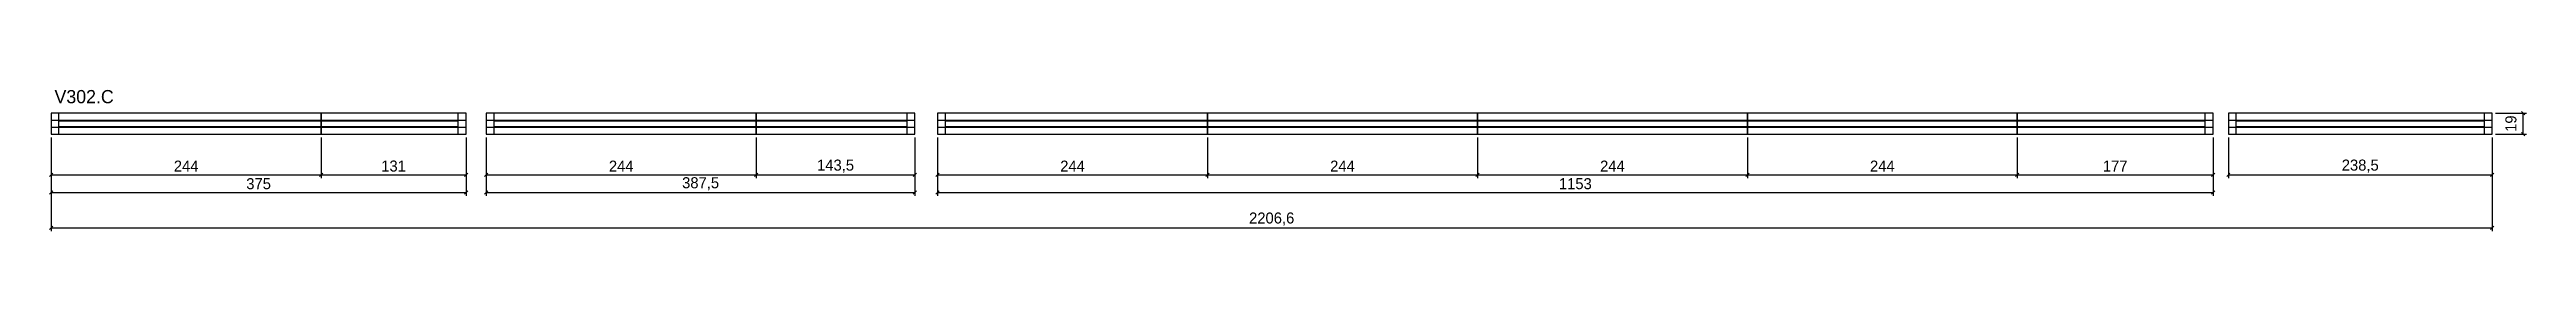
# Model space of a CAD drawing. Extents: x -2 to 2238, y -88 to 40.
import ezdxf

# ---------------------------------------------------------------- set-up
doc = ezdxf.new("R2010")
doc.units = 0
for name, color, linetype in [('COTA', 241, 'Continuous'), ('NOMENCLATURA', 7, 'Continuous'), ('Painéis', 200, 'Continuous'), ('SARR_2.2x7', 40, 'Continuous')]:
    doc.layers.add(name, color=color, linetype=linetype)
doc.dimstyles.new('PAINEL', dxfattribs={"dimtxt": 10, "dimasz": 3, "dimexe": 3, "dimexo": 3, "dimgap": 3, "dimtad": 1, "dimblk": 'OBLIQUE', "dimblk1": 'OBLIQUE', "dimcen": 2.5, "dimclrd": 4, "dimclre": 4, "dimclrt": 240, "dimazin": 3, "dimtfac": 1, "dimtmove": 0, "dimatfit": 3})

# ---------------------------------------------------------------- blocks, each defined once
blk = doc.blocks.new('_OBLIQUE')
at = {"color": 0, "linetype": 'BYBLOCK'}
blk.add_line((-0.5, -0.5), (0.5, 0.5), dxfattribs=at)

msp = doc.modelspace()

# ---------------------------------------------------------------- linework, layer by layer
at = {"layer": 'Painéis'}
for p, q in [((0, 12.667), (244, 12.667)), ((0, 6.333), (244, 6.333)), ((244, 0), (244, 19)), ((244, 12.667), (375, 12.667)), ((244, 6.333), (375, 6.333)), ((393.3, 12.667), (637.3, 12.667)), ((393.3, 6.333), (637.3, 6.333)), ((637.3, 0), (637.3, 19)), ((637.3, 12.667), (780.8, 12.667)), ((637.3, 6.333), (780.8, 6.333)), ((801.3, 12.667), (1045.3, 12.667)), ((801.3, 6.333), (1045.3, 6.333)), ((1045.3, 0), (1045.3, 19)), ((1045.3, 12.667), (1289.3, 12.667)), ((1045.3, 6.333), (1289.3, 6.333)), ((1289.3, 0), (1289.3, 19)), ((1289.3, 12.667), (1533.3, 12.667)), ((1289.3, 6.333), (1533.3, 6.333)), ((1533.3, 0), (1533.3, 19)), ((1533.3, 12.667), (1777.3, 12.667)), ((1533.3, 6.333), (1777.3, 6.333)), ((1777.3, 0), (1777.3, 19)), ((1777.3, 12.667), (1954.3, 12.667)), ((1777.3, 6.333), (1954.3, 6.333)), ((1968.1, 12.667), (2206.6, 12.667)), ((1968.1, 6.333), (2206.6, 6.333))]:
    msp.add_line(p, q, dxfattribs=at)
for points in [[(0, 0), (244, 0), (244, 19), (0, 19)], [(244, 0), (375, 0), (375, 19), (244, 19)], [(393.3, 0), (637.3, 0), (637.3, 19), (393.3, 19)], [(637.3, 0), (780.8, 0), (780.8, 19), (637.3, 19)], [(801.3, 0), (1045.3, 0), (1045.3, 19), (801.3, 19)], [(1045.3, 0), (1289.3, 0), (1289.3, 19), (1045.3, 19)], [(1289.3, 0), (1533.3, 0), (1533.3, 19), (1289.3, 19)], [(1533.3, 0), (1777.3, 0), (1777.3, 19), (1533.3, 19)], [(1777.3, 0), (1954.3, 0), (1954.3, 19), (1777.3, 19)], [(1968.1, 0), (2206.6, 0), (2206.6, 19), (1968.1, 19)]]:
    msp.add_lwpolyline(points, close=True, dxfattribs=at)
at = {"layer": 'SARR_2.2x7'}
for p, q in [((7, 0), (7, 19)), ((7, 12), (368, 12)), ((7, 7), (368, 7)), ((368, 0), (368, 19)), ((400.3, 0), (400.3, 19)), ((400.3, 12), (773.8, 12)), ((400.3, 7), (773.8, 7)), ((773.8, 0), (773.8, 19)), ((808.3, 0), (808.3, 19)), ((808.3, 12), (1947.3, 12)), ((808.3, 7), (1947.3, 7)), ((1947.3, 0), (1947.3, 19)), ((1975.1, 0), (1975.1, 19)), ((1975.1, 12), (2199.6, 12)), ((1975.1, 7), (2199.6, 7)), ((2199.6, 0), (2199.6, 19))]:
    msp.add_line(p, q, dxfattribs=at)

# ---------------------------------------------------------------- texts
at = {"layer": 'NOMENCLATURA'}
msp.add_text('V302.C', height=12, dxfattribs=at).set_placement((3, 28))

# ---------------------------------------------------------------- dimensions: what is measured, and where the dimension line sits
at = {"layer": 'COTA'}
for base, p1, p2 in [((0, -37), (0, 0), (244, 0)), ((0, -53), (0, 0), (375, 0)), ((0, -85), (0, 0), (2206.6, 0)), ((244, -37), (244, 0), (375, 0)), ((393.3, -37), (393.3, 0), (637.3, 0)), ((393.3, -53), (393.3, 0), (780.8, 0)), ((637.3, -37), (637.3, 0), (780.8, 0)), ((801.3, -37), (801.3, 0), (1045.3, 0)), ((801.3, -53), (801.3, 0), (1954.3, 0)), ((1045.3, -37), (1045.3, 0), (1289.3, 0)), ((1289.3, -37), (1289.3, 0), (1533.3, 0)), ((1533.3, -37), (1533.3, 0), (1777.3, 0)), ((1777.3, -37), (1777.3, 0), (1954.3, 0)), ((1968.1, -37), (1968.1, 0), (2206.6, 0))]:
    msp.add_linear_dim(base=base, p1=p1, p2=p2, dimstyle='PAINEL', dxfattribs=at).render()
msp.add_linear_dim(base=(2234.6, 0), p1=(2206.6, 0), p2=(2206.6, 19), angle=90, dimstyle='PAINEL', dxfattribs=at).render()

doc.saveas('drawing.dxf')
